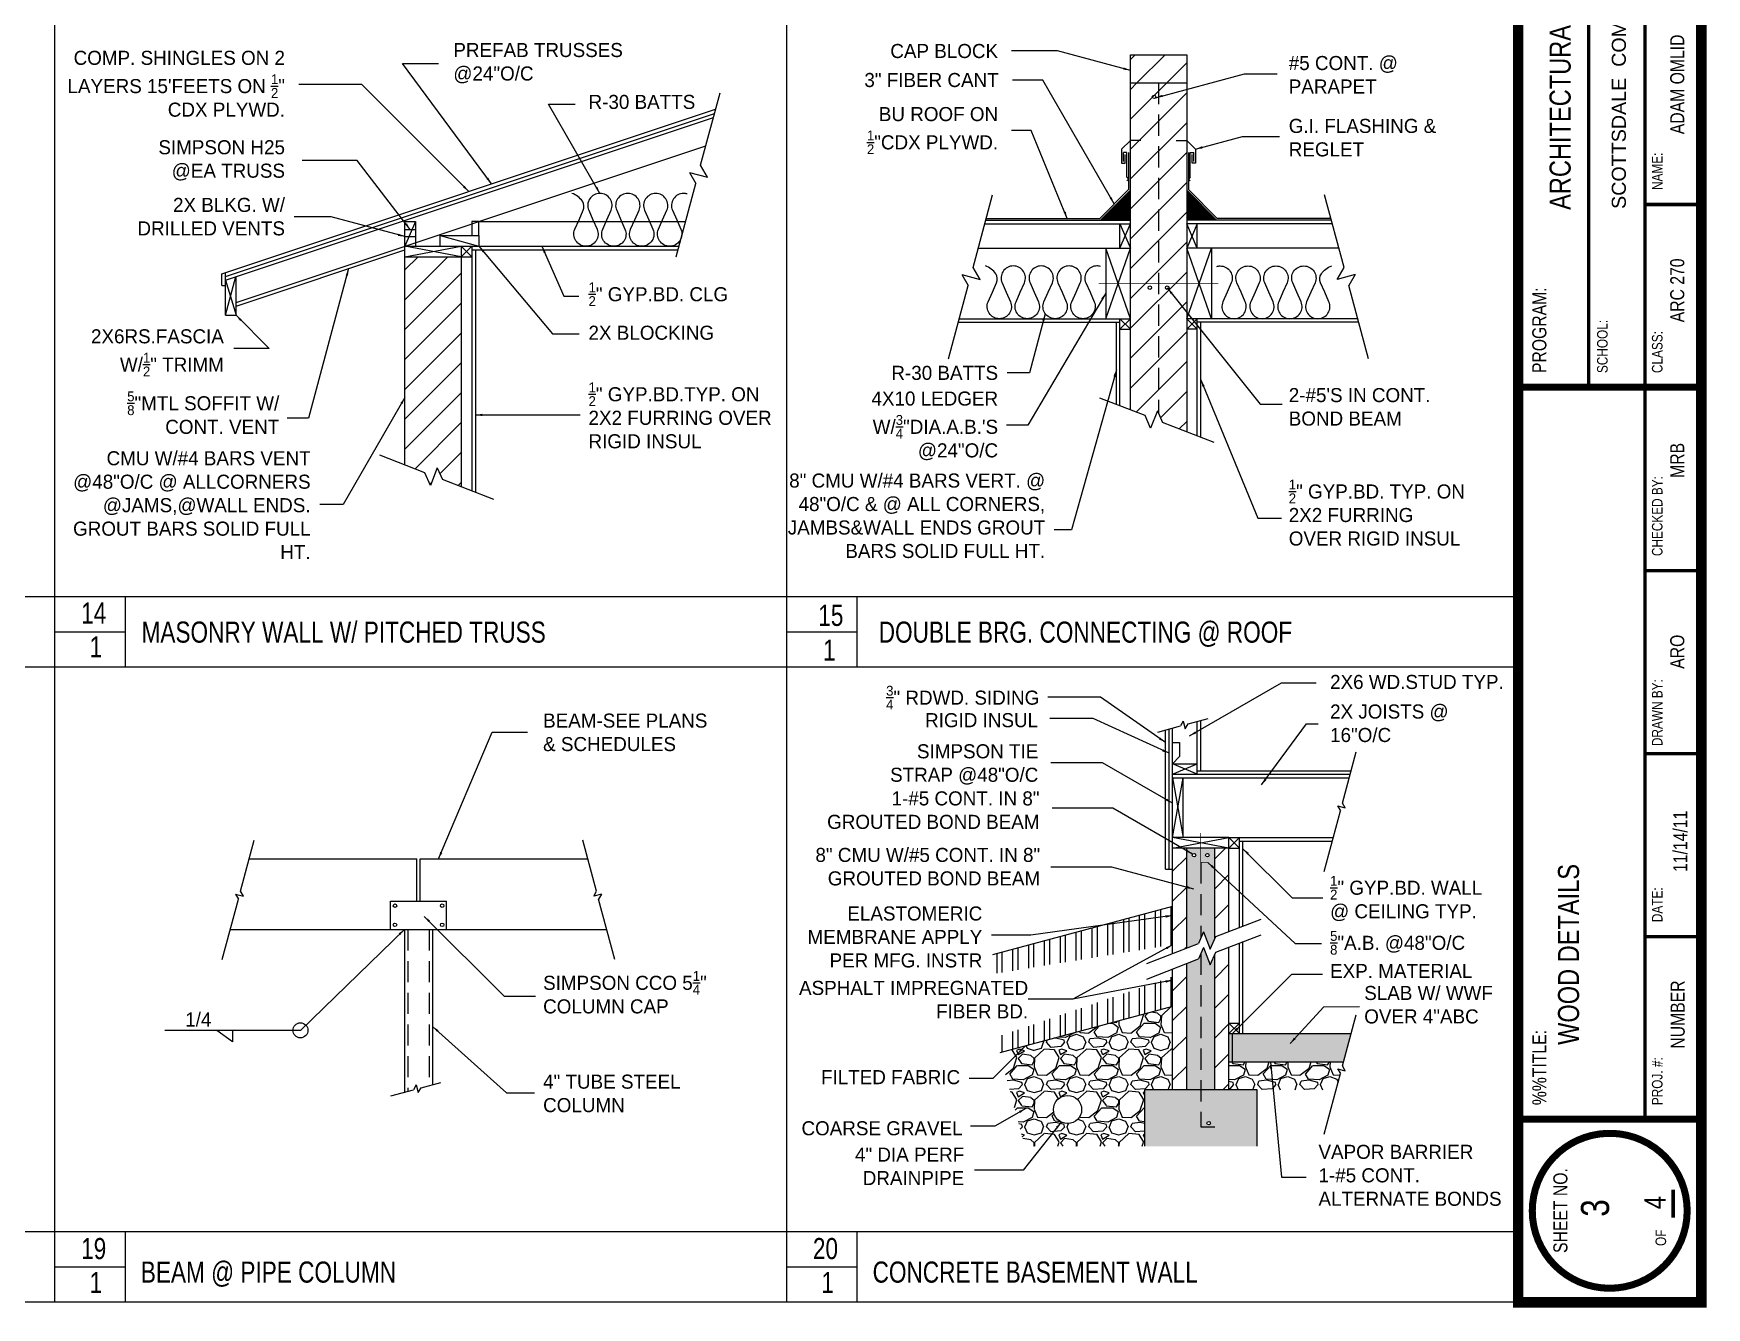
# Model space of a CAD drawing. Header units: inches. Extents: x 188 to 735, y 212 to 574.
# Drawn here: x 497 to 734.7, y 212.4 to 393.4 of the extents above; entities that cross this region are included whole.
import ezdxf

# ---------------------------------------------------------------- set-up
doc = ezdxf.new("R2010")
doc.units = ezdxf.units.IN
doc.header["$LTSCALE"] = 24
doc.header["$MEASUREMENT"] = 0
doc.linetypes.add('HIDDEN2', pattern=[0.1875, 0.125, -0.0625])
for name, color, linetype in [('DIM', 1, 'Continuous'), ('Insul', 5, 'Continuous'), ('Restroom_mtl stalls', 4, 'Continuous'), ('TEXT', 3, 'Continuous'), ('Titleblock', 7, 'Continuous'), ('Wall_int', 2, 'Continuous')]:
    doc.layers.add(name, color=color, linetype=linetype)
doc.styles.add('ARCH16Lg', font='stylu.ttf', dxfattribs={"width": 0.8, "height": 3})
doc.styles.add('DETAIL', font='stylu.ttf', dxfattribs={"height": 2})
doc.styles.add('dim', font='stylu.ttf', dxfattribs={"width": 0.8})
doc.styles.add('title block', font='swissel.ttf', dxfattribs={"width": 0.8})
doc.dimstyles.new('ARCH16', dxfattribs={"dimscale": 16, "dimtxt": 0.09375, "dimasz": 0.0625, "dimexe": 0.0625, "dimexo": 0.0625, "dimgap": 0.03125, "dimtad": 1, "dimdec": 4, "dimzin": 3, "dimdsep": 46, "dimlunit": 4, "dimtxsty": 'dim', "dimblk": 'ARCHTICK', "dimcen": 0.09, "dimdle": 0.0625, "dimclrd": 1, "dimclre": 1, "dimclrt": 3, "dimadec": 0, "dimazin": 0, "dimtfac": 1, "dimtdec": 4, "dimtix": 1, "dimtmove": 2, "dimatfit": 3, "dimfxl": 1, "dimtolj": 1, "dimtzin": 0, "dimarcsym": 0})
pattern_1 = [(45, (880.663, 2.3593), (2.12132, -2.12132), [])]
pattern_2 = [(45, (15.1187, 4.051), (-2.12132, 2.12132), [])]
pattern_3 = [(228.0128, (19.43873, 10.05105), (-47.9999894, -54.00000805), [0.807216, -79.91453]), (184.9697, (18.89873, 9.45105), (72.00000631, 5.99994784), [1.38521, -137.13555]), (132.5104, (17.51873, 9.33105), (59.99994431, -66.00005204), [0.97673, -96.69619]), (267.2737, (15.17873, 7.83105), (5.99997611, 120.00000177), [1.26143, -124.88135]), (292.8337, (15.11873, 6.57105), (-30.00005943, 71.99997847), [1.23693, -122.45624]), (357.2737, (15.59873, 5.43105), (-120.00000177, 5.99997611), [1.26143, -124.88135]), (37.6942, (16.85873, 5.37105), (-78.000044074, -59.99994243), [1.668174, -165.149094]), (72.2553, (18.17873, 6.39105), (42.000064576, 131.99997739), [1.57493, -155.917926]), (121.4296, (18.65873, 7.89105), (-48.0000494, 77.99997022), [1.2657, -125.30444]), (175.2364, (17.99873, 8.97105), (66.00000568, -5.9999492), [1.44499, -70.80458]), (222.3974, (16.55873, 9.09105), (-72.000044106, -65.99995249), [1.86869, -185.00025]), (138.8141, (21.11873, 7.77105), (-42.0000177, 35.9999839), [0.637806, -63.143064]), (171.4692, (20.63873, 8.19105), (77.99998971, -12.00004746), [1.21342, -120.129066]), (225, (19.4387, 8.371), (-7e-16, -6.000002), [0.848526, -7.63675]), (203.1986, (19.0187, 9.09105), (29.9999984, 12.00000795), [0.45695, -45.23769]), (291.8014, (18.5987, 8.911), (-5.9999995, 18.0000016), [0.64622, -31.66477]), (30.9638, (18.8387, 8.3111), (17.9999881, 12.0000149), [1.049574, -33.93614]), (161.5651, (19.7387, 8.851), (12.0000026, -5.9999904), [0.758946, -18.21472]), (16.3895, (15.11873, 8.91105), (60.00001319, 17.99995626), [1.0632, -105.25707]), (70.3462, (16.13873, 9.21105), (-23.99997148, -66.00001281), [0.891966, -88.30445]), (293.1986, (19.7387, 10.05105), (-12.00000795, 29.9999984), [0.91389, -44.78075]), (343.6105, (20.09873, 9.21105), (-60.00001319, 17.99995626), [1.0632, -105.25707]), (339.444, (15.1187, 5.19105), (-30.0000111, 11.999976), [1.02528, -50.238744]), (294.7751, (16.07873, 4.83105), (-29.99995314, 66.00002053), [0.85907, -85.04786]), (66.8014, (19.7987, 4.05105), (12.00000795, 29.9999984), [0.91389, -44.78075]), (17.354, (20.15873, 4.89105), (-78.00001211, -23.99996701), [1.005786, -99.572544]), (69.444, (16.8587, 4.05105), (-11.999976, -30.0000111), [0.51264, -50.751384]), (101.3099, (19.4387, 4.051), (-5.9999858, 24.0000045), [0.30594, -30.288174]), (165.9638, (19.3787, 4.351), (18.0000033, -5.9999883), [1.23693, -23.5017]), (186.009, (18.17873, 4.65105), (59.9999985, 5.9999959), [1.1463, -113.48354]), (303.6901, (18.8387, 7.771), (-6.000008, 11.9999973), [0.86533, -20.767974]), (353.1572, (19.31873, 7.05105), (101.99999619, -12.00004799), [1.510764, -149.56538]), (60.9454, (20.81873, 6.87105), (-24.00000016, -42.0000023), [0.617736, -61.156044]), (90, (21.119, 7.411), (-6, 6), [0.36, -5.64]), (120.2564, (18.05873, 4.83105), (23.99996932, -42.00001474), [0.833544, -82.52112]), (48.0128, (17.63873, 5.55105), (47.9999894, 54.00000805), [1.61443, -79.10731]), (0, (18.719, 6.751), (6, 6), [1.56, -4.44]), (325.3048, (20.27873, 6.75105), (-59.99996555, 42.00005166), [0.948684, -93.919644]), (254.0546, (21.0587, 6.21105), (-5.9999993, -24.0000008), [0.87361, -42.80705]), (207.646, (20.81873, 5.37105), (-113.99997484, -60.00004628), [1.42239, -140.816844]), (175.4261, (19.55873, 4.71105), (-78.00000335, 5.99996881), [1.504794, -148.974444])]

# ---------------------------------------------------------------- blocks, each defined once
blk = doc.blocks.new('title block 3624')
at = {"layer": 'Restroom_mtl stalls', "color": 7, "const_width": 0.0938}
blk.add_lwpolyline([(32.625, 23.25), (34.25, 23.25), (34.25, 0.75), (32.625, 0.75)], close=True, dxfattribs=at)
at = {"layer": 'Restroom_mtl stalls', "color": 7, "const_width": 0.0625}
for points in [[(32.75, 22.438, 1), (34.125, 22.438, 1.001034)], [(32.75, 1.562, 1), (34.125, 1.562, 1.001034)]]:
    blk.add_lwpolyline(points, format="xyb", close=True, dxfattribs=at)
at = {"layer": 'Restroom_mtl stalls', "color": 7}
for points, const_width in [([(32.625, 21.625), (34.25, 21.625)], 0.0625), ([(33.75, 21.625), (33.75, 2.375)], 0.0312), ([(33.75, 20.246), (34.25, 20.246)], 0.0312), ([(33.75, 18.621), (34.25, 18.621)], 0.0312), ([(33.75, 16.996), (34.25, 16.996)], 0.0312), ([(32.625, 15.375), (34.25, 15.375)], 0.0625), ([(33.25, 15.375), (33.25, 8.875)], 0.0312), ([(33.75, 10.496), (34.25, 10.496)], 0.0312), ([(32.625, 8.875), (34.25, 8.875)], 0.0625), ([(33.75, 7.246), (34.25, 7.246)], 0.0312), ([(33.75, 5.621), (34.25, 5.621)], 0.0312), ([(33.75, 3.996), (34.25, 3.996)], 0.0312), ([(32.625, 2.375), (34.25, 2.375)], 0.0625)]:
    blk.add_lwpolyline(points, dxfattribs=dict(at, const_width=const_width))
at = {"layer": 'Restroom_mtl stalls', "const_width": 0.0312}
blk.add_lwpolyline([(34, 1.5), (34, 1.75)], dxfattribs=at)
at = {"layer": 'Restroom_mtl stalls', "style": 'title block', "width": 0.8}
for s, height, p in [('REV. 4', 0.0938, (33.906, 20.371)), ('REV. 3', 0.0938, (33.906, 18.746)), ('REV. 2', 0.0938, (33.906, 17.121)), ('PROJECT:', 0.125, (32.875, 15.5)), ('REV. 1', 0.0938, (33.906, 15.5)), ('NAME:', 0.0938, (33.906, 10.625)), ('PROGRAM:', 0.125, (32.875, 9)), ('SCHOOL:', 0.0938, (33.419, 9)), ('CLASS:', 0.0938, (33.906, 9)), ('CHECKED BY:', 0.09375, (33.906, 7.375)), ('DRAWN BY:', 0.0938, (33.906, 5.688)), ('DATE:', 0.0938, (33.906, 4.125)), ('%%TITLE:', 0.125, (32.875, 2.5)), ('PROJ. #:', 0.0938, (33.906, 2.5)), ('SHEET NO.', 0.125, (33.062, 1.188)), ('OF', 0.0938, (33.938, 1.25))]:
    blk.add_text(s, height=height, rotation=90, dxfattribs=at).set_placement(p)
blk = doc.blocks.new('_ArchTick')
at = {"color": 0, "linetype": 'ByBlock', "const_width": 0.15}
blk.add_lwpolyline([(-0.5, -0.5), (0.5, 0.5)], dxfattribs=at)

msp = doc.modelspace()

# ---------------------------------------------------------------- hatches: boundary and pattern name
h = msp.add_hatch()
h.set_pattern_fill('ANSI31', color=1, scale=24, angle=90, style=0)
h.set_pattern_definition(pattern_1)
h.paths.add_polyline_path([(652.82, 390.38), (660.82, 390.38), (660.82, 386.38), (652.82, 386.38)])
h = msp.add_hatch()
h.set_pattern_fill('ANSI31', color=1, scale=24, angle=90, style=0)
h.set_pattern_definition(pattern_1)
h.paths.add_polyline_path([(652.82, 339.93), (654.9, 339.12), (655.69, 337.31), (656.66, 339.8), (657.39, 338.15), (660.82, 336.82), (660.82, 386.38), (652.82, 386.38)])
h = msp.add_hatch()
h.set_pattern_fill('ANSI31', color=1, angle=90, style=0)
h.set_pattern_definition([(45, (880.66313, 2.35929), (0.088388348, -0.088388348), [])])
h.paths.add_polyline_path([(652.82, 371.12), (652.82, 366.88), (648.57, 366.88)])
h = msp.add_hatch()
h.set_pattern_fill('ANSI31', color=1, angle=90, style=0)
h.set_pattern_definition([(135, (432.96806, 2.35929), (-0.088388348, -0.088388348), [])])
h.paths.add_polyline_path([(660.82, 371.12), (660.82, 366.88), (665.06, 366.88)])
h = msp.add_hatch()
h.set_pattern_fill('ANSI31', color=1, scale=24, style=0)
h.set_pattern_definition([(45, (20.2587, 0), (-2.12132, 2.12132), [])])
h.paths.add_polyline_path([(557.78, 361.68), (549.78, 361.68), (549.78, 332.1), (552.59, 331.01), (553.39, 329.2), (554.36, 331.69), (555.09, 330.04), (557.78, 329)])
h = msp.add_hatch()
h.set_pattern_fill('ANSI31', color=1, scale=24, style=0)
h.set_pattern_definition(pattern_2)
h.paths.add_polyline_path([(658.81, 262.72), (660.81, 263.5), (660.81, 277.67), (658.81, 277.67)])
h.paths.add_polyline_path([(660.81, 261.28), (658.81, 260.5), (658.81, 243.33), (660.81, 243.33)])
h = msp.add_hatch(color=9)
h.paths.add_polyline_path([(661.61, 276.68, -1), (662.11, 276.68, -1)], flags=16)
h.paths.add_polyline_path([(660.81, 263.5), (662.47, 264.14), (662.81, 264.91), (662.81, 277.67), (660.81, 277.67)])
h.paths.add_polyline_path([(662.47, 261.93), (660.81, 261.28), (660.81, 243.33), (662.81, 243.33), (662.81, 262.69)])
h = msp.add_hatch(color=9)
h.paths.add_polyline_path([(663.5, 276.68, -1), (664, 276.68, -1)], flags=16)
h.paths.add_polyline_path([(662.81, 264.91), (663.2, 265.79), (664.17, 263.3), (664.81, 264.75), (664.81, 277.67), (662.81, 277.67)])
h.paths.add_polyline_path([(663.2, 263.58), (662.81, 262.69), (662.81, 243.33), (664.81, 243.33), (664.81, 262.54), (664.17, 261.08)])
h = msp.add_hatch()
h.set_pattern_fill('ANSI31', color=1, scale=24, style=0)
h.set_pattern_definition(pattern_2)
h.paths.add_polyline_path([(664.81, 264.75), (664.96, 265.11), (666.81, 265.83), (666.81, 277.67), (664.81, 277.67)])
h.paths.add_polyline_path([(664.96, 262.9), (664.81, 262.54), (664.81, 243.33), (666.81, 243.33), (666.81, 263.61)])
h = msp.add_hatch()
h.set_pattern_fill('ANSI32', color=1, scale=6, angle=45, style=0)
h.set_pattern_definition([(90, (15.1187, 4.051), (-2.25, 4e-16), []), (90, (15.8687, 4.801), (-2.25, 4e-16), [])])
h.paths.add_polyline_path([(658.81, 259.4), (634.09, 250.91), (634.25, 248.59), (658.81, 255.17)])
h.paths.add_polyline_path([(633.45, 259.83), (658.81, 263.96), (658.81, 269.36), (633.25, 262.51)])
h = msp.add_hatch()
h.set_pattern_fill('GRAVEL', color=1, scale=6, style=0)
h.set_pattern_definition(pattern_3)
edge = h.paths.add_edge_path()
edge.add_arc((643.89, 240.54), 2, 0, 360)
h.paths.add_polyline_path([(658.81, 255.17), (634.25, 248.59), (637.81, 235.33), (654.81, 235.33), (654.81, 243.33), (658.81, 243.33)])
msp.add_hatch(color=9).paths.add_polyline_path([(684.16, 251.33), (667.31, 251.33), (667.31, 247.33), (683.09, 247.33)])
h = msp.add_hatch()
h.set_pattern_fill('GRAVEL', color=1, scale=6, style=0)
h.set_pattern_definition(pattern_3)
h.paths.add_polyline_path([(682.64, 245.64), (682.24, 246.33), (683.34, 246.04), (682.93, 246.74), (683.09, 247.33), (666.81, 247.33), (666.81, 243.33), (670.81, 243.33), (682.02, 243.33)])
h = msp.add_hatch(color=9)
h.paths.add_polyline_path([(654.81, 243.33), (654.81, 235.33), (670.81, 235.33), (670.81, 243.33)])
h.paths.add_polyline_path([(664.19, 238.6, -1), (663.69, 238.6, -1)], flags=16)
at = {"layer": 'TEXT'}
msp.add_hatch(color=8, dxfattribs=at).paths.add_polyline_path([(667.31, 251.33), (666.81, 251.33), (666.81, 247.33), (667.31, 247.33)])

# ---------------------------------------------------------------- linework, layer by layer
for p, q in [((500.02, 573.16), (500.02, 213.16)), ((603.96, 573.16), (603.96, 213.16)), ((707.9, 573.16), (707.9, 213.16)), ((652.82, 339.93), (652.82, 390.38)), ((652.82, 390.38), (660.82, 390.38)), ((660.82, 390.38), (660.82, 336.82)), ((652.82, 386.38), (660.82, 386.38)), ((549.78, 332.1), (549.78, 361.68)), ((549.78, 361.68), (557.78, 361.68)), ((557.78, 361.68), (557.78, 329)), ((188.2, 313.41), (707.9, 313.41)), ((510.02, 313.41), (510.02, 303.41)), ((613.96, 313.41), (613.96, 303.41)), ((500.02, 308.41), (510.02, 308.41)), ((603.96, 308.41), (613.96, 308.41)), ((188.2, 303.41), (707.9, 303.41)), ((666.81, 277.67), (658.81, 277.67)), ((658.81, 262.72), (658.81, 277.67)), ((660.81, 263.5), (660.81, 277.67)), ((664.81, 264.75), (664.81, 277.67)), ((666.81, 265.83), (666.81, 277.67)), ((658.81, 269.36), (633.25, 262.51)), ((664.81, 243.33), (664.81, 262.54)), ((666.81, 243.33), (666.81, 263.61)), ((658.81, 243.33), (658.81, 260.5)), ((660.81, 243.33), (660.81, 261.28)), ((658.81, 255.17), (634.25, 248.59)), ((666.81, 251.33), (684.16, 251.33)), ((667.31, 247.33), (667.31, 251.33)), ((666.81, 247.33), (683.09, 247.33)), ((670.81, 243.33), (654.81, 243.33)), ((654.81, 243.33), (654.81, 235.33)), ((670.81, 235.33), (670.81, 243.33)), ((707.9, 223.16), (188.2, 223.16)), ((510.02, 223.16), (510.02, 213.16)), ((613.96, 223.16), (613.96, 213.16)), ((510.02, 218.16), (500.02, 218.16)), ((613.96, 218.16), (603.96, 218.16)), ((707.9, 213.16), (188.2, 213.16))]:
    msp.add_line(p, q)
at = {"color": 1}
for p, q in [((591.77, 374.68), (594.53, 384.98)), ((523.78, 359.26), (593.9, 382.63)), ((524.28, 358.9), (593.74, 382.05)), ((652.82, 378.22), (651.57, 376.97)), ((654.32, 378.22), (652.82, 378.22)), ((659.32, 378.22), (660.82, 378.22)), ((660.82, 378.22), (662.07, 376.97)), ((651.57, 376.97), (651.57, 374.97)), ((651.82, 375.22), (651.82, 376.47)), ((652.32, 376.47), (651.82, 376.47)), ((652.07, 374.97), (652.07, 376.22)), ((652.32, 372.97), (652.32, 376.47)), ((652.57, 376.47), (652.57, 371.22)), ((661.07, 376.47), (661.07, 371.22)), ((661.32, 372.97), (661.32, 376.47)), ((661.32, 376.47), (661.82, 376.47)), ((661.57, 374.97), (661.57, 376.22)), ((661.82, 375.22), (661.82, 376.47)), ((662.07, 376.97), (662.07, 374.97)), ((590.18, 373.66), (592.76, 372.97)), ((590.18, 373.66), (591.08, 372.1)), ((592.76, 372.97), (591.77, 374.68)), ((651.57, 374.97), (652.07, 374.97)), ((662.07, 374.97), (661.57, 374.97)), ((588.28, 361.68), (591.08, 372.1)), ((652.57, 371.22), (648.47, 367.13)), ((652.82, 371.12), (648.57, 366.88)), ((652.32, 372.97), (652.57, 372.72)), ((652.57, 372.72), (652.32, 372.47)), ((660.82, 371.12), (665.06, 366.88)), ((661.32, 372.97), (661.07, 372.72)), ((661.07, 372.72), (661.32, 372.47)), ((661.07, 371.22), (665.16, 367.13)), ((630.47, 360.17), (633.23, 370.47)), ((683.16, 360.17), (680.41, 370.47)), ((551.28, 366.68), (549.78, 363.18)), ((560.28, 366.68), (559.28, 366.68)), ((559.28, 366.68), (559.28, 364.68)), ((560.28, 364.68), (560.28, 366.68)), ((632.33, 367.13), (648.47, 367.13)), ((651.32, 366.38), (652.82, 362.88)), ((651.32, 362.88), (652.82, 366.38)), ((662.32, 366.38), (660.82, 362.88)), ((662.32, 362.88), (660.82, 366.38)), ((681.3, 367.13), (665.16, 367.13)), ((549.78, 365.54), (551.28, 365.54)), ((549.78, 364.54), (551.28, 364.54)), ((554.78, 364.68), (560.28, 363.18)), ((525.78, 354.66), (549.78, 362.66)), ((549.78, 361.68), (557.78, 363.18)), ((557.78, 361.68), (549.78, 363.18)), ((557.78, 361.68), (559.28, 363.18)), ((559.28, 361.68), (557.78, 363.18)), ((559.28, 362.68), (588.55, 362.68)), ((559.78, 362.68), (559.78, 328.22)), ((652.82, 352.88), (649.32, 362.88)), ((649.32, 352.88), (652.82, 362.88)), ((660.82, 352.88), (664.32, 362.88)), ((664.32, 352.88), (660.82, 362.88)), ((524.28, 353.37), (525.75, 358.86)), ((628.87, 359.15), (631.46, 358.46)), ((628.87, 359.15), (629.77, 357.59)), ((631.46, 358.46), (630.47, 360.17)), ((682.17, 358.46), (683.16, 360.17)), ((684.76, 359.15), (682.17, 358.46)), ((684.76, 359.15), (683.86, 357.59)), ((524.28, 358.37), (525.78, 353.37)), ((626.98, 347.17), (629.77, 357.59)), ((686.65, 347.17), (683.86, 357.59)), ((651.32, 352.88), (652.82, 351.38)), ((651.32, 351.38), (652.82, 352.88)), ((662.32, 352.88), (660.82, 351.38)), ((662.32, 351.38), (660.82, 352.88)), ((654.9, 339.12), (648.49, 341.61)), ((655.69, 337.31), (654.9, 339.12)), ((656.66, 339.8), (655.69, 337.31)), ((656.66, 339.8), (657.39, 338.15)), ((664.72, 335.3), (657.39, 338.15)), ((552.59, 331.01), (546.19, 333.5)), ((553.39, 329.2), (552.59, 331.01)), ((554.36, 331.69), (553.39, 329.2)), ((554.36, 331.69), (555.09, 330.04)), ((562.42, 327.2), (555.09, 330.04)), ((656.7, 294.17), (659.91, 295.03)), ((660.31, 295.72), (659.91, 295.03)), ((660.31, 295.72), (660.61, 294.62)), ((660.61, 294.62), (661.01, 295.32)), ((661.01, 295.32), (663.84, 296.08)), ((662.81, 288.67), (662.81, 295.8)), ((657.81, 274.67), (657.81, 294.46)), ((658.31, 274.67), (658.31, 294.6)), ((658.81, 292.67), (659.81, 292.67)), ((659.81, 292.67), (659.81, 290.67)), ((659.81, 290.67), (658.81, 289.67)), ((682.93, 284.08), (684.88, 291.33)), ((658.81, 288.17), (662.31, 289.67)), ((662.31, 288.17), (658.81, 289.67)), ((658.81, 279.17), (660.31, 287.67)), ((658.81, 287.67), (660.31, 279.17)), ((662.31, 288.67), (684.16, 288.67)), ((662.31, 288.17), (684.03, 288.17)), ((680.33, 274.37), (682.64, 282.98)), ((682.24, 283.67), (683.34, 283.38)), ((682.24, 283.67), (682.64, 282.98)), ((683.34, 283.38), (682.93, 284.08)), ((526.42, 271.54), (528.36, 278.79)), ((576.99, 271.54), (575.04, 278.79)), ((658.81, 277.67), (666.81, 279.17)), ((666.81, 277.67), (658.81, 279.17)), ((666.81, 277.67), (668.31, 279.17)), ((666.81, 279.17), (668.31, 277.67)), ((668.31, 278.67), (681.49, 278.67)), ((668.81, 266.6), (668.81, 278.67)), ((657.81, 274.67), (658.81, 274.67)), ((525.72, 271.13), (526.82, 270.84)), ((525.72, 271.13), (526.12, 270.44)), ((526.82, 270.84), (526.42, 271.54)), ((576.59, 270.84), (576.99, 271.54)), ((577.68, 271.13), (576.59, 270.84)), ((577.68, 271.13), (577.28, 270.44)), ((523.82, 261.83), (526.12, 270.44)), ((579.59, 261.83), (577.28, 270.44)), ((664.96, 265.11), (671.37, 267.6)), ((655.14, 261.3), (662.47, 264.14)), ((663.2, 265.79), (662.47, 264.14)), ((663.2, 265.79), (664.17, 263.3)), ((664.17, 263.3), (664.96, 265.11)), ((664.96, 262.9), (671.37, 265.38)), ((668.81, 251.33), (668.81, 264.39)), ((655.14, 259.08), (662.47, 261.93)), ((663.2, 263.58), (662.47, 261.93)), ((663.2, 263.58), (664.17, 261.08)), ((664.17, 261.08), (664.96, 262.9)), ((666.81, 252.83), (668.31, 251.33)), ((666.81, 251.33), (668.31, 252.83)), ((682.93, 246.74), (684.88, 253.99)), ((525.29, 250.16), (523.06, 251.79)), ((525.29, 251.79), (525.29, 250.16)), ((680.33, 237.02), (682.64, 245.64)), ((682.24, 246.33), (683.34, 246.04)), ((682.24, 246.33), (682.64, 245.64)), ((683.34, 246.04), (682.93, 246.74)), ((547.75, 242.49), (550.97, 243.35)), ((551.37, 244.04), (550.97, 243.35)), ((551.37, 244.04), (551.66, 242.94)), ((551.66, 242.94), (552.07, 243.64)), ((552.07, 243.64), (554.89, 244.4))]:
    msp.add_line(p, q, dxfattribs=at)
at = {"color": 1, "linetype": 'HIDDEN2'}
for p, q in [((656.82, 386.38), (656.82, 339.46)), ((662.81, 275.65), (662.81, 264.91)), ((550.2, 266.13), (550.2, 243.14)), ((553.2, 266.13), (553.2, 243.95)), ((662.81, 262.69), (662.81, 238.08)), ((662.81, 238.08), (664.81, 238.08))]:
    msp.add_line(p, q, dxfattribs=at)
at = {"color": 6}
for p, q in [((524.28, 358.37), (593.59, 381.48)), ((525.78, 355.18), (592.5, 377.42)), ((549.78, 363.18), (549.78, 366.68)), ((549.78, 366.68), (551.28, 366.68)), ((551.28, 366.68), (551.28, 363.18)), ((560.28, 366.68), (589.63, 366.68)), ((632.13, 366.38), (652.82, 366.38)), ((632.26, 366.88), (652.82, 366.88)), ((651.32, 362.88), (651.32, 366.38)), ((681.37, 366.88), (660.82, 366.88)), ((681.5, 366.38), (660.82, 366.38)), ((662.32, 362.88), (662.32, 366.38)), ((554.78, 363.18), (554.78, 364.68)), ((554.78, 364.68), (560.28, 364.68)), ((560.28, 364.68), (560.28, 363.18)), ((549.78, 363.18), (588.69, 363.18)), ((549.78, 361.68), (549.78, 363.18)), ((557.78, 363.18), (557.78, 361.68)), ((557.78, 361.68), (559.28, 361.68)), ((559.28, 363.18), (559.28, 328.41)), ((631.19, 362.88), (652.82, 362.88)), ((649.32, 362.88), (649.32, 352.88)), ((682.44, 362.88), (660.82, 362.88)), ((664.32, 362.88), (664.32, 352.88)), ((523.78, 357.59), (523.78, 359.26)), ((524.28, 353.37), (524.28, 359.43)), ((525.78, 353.37), (525.78, 358.87)), ((523.78, 357.59), (524.28, 357.59)), ((524.28, 353.37), (525.78, 353.37)), ((628.38, 352.38), (651.32, 352.38)), ((628.51, 352.88), (652.82, 352.88)), ((650.82, 340.71), (650.82, 352.38)), ((651.32, 340.51), (651.32, 352.88)), ((685.12, 352.88), (660.82, 352.88)), ((662.32, 336.24), (662.32, 352.88)), ((685.25, 352.38), (662.32, 352.38)), ((662.82, 336.04), (662.82, 352.38)), ((651.32, 351.38), (652.82, 351.38)), ((662.32, 351.38), (660.82, 351.38)), ((658.81, 277.67), (658.81, 294.73)), ((662.31, 288.17), (662.31, 295.67)), ((658.81, 289.67), (662.31, 289.67)), ((658.81, 288.17), (662.31, 288.17)), ((658.81, 287.67), (683.9, 287.67)), ((660.31, 279.17), (660.31, 287.67)), ((666.81, 279.17), (658.81, 279.17)), ((666.81, 279.17), (681.62, 279.17)), ((666.81, 277.67), (666.81, 279.17)), ((668.31, 266.41), (668.31, 279.17)), ((527.65, 276.13), (551.45, 276.13)), ((551.45, 270.13), (551.45, 276.13)), ((551.95, 270.13), (551.95, 276.13)), ((551.95, 276.13), (575.76, 276.13)), ((666.81, 277.67), (668.31, 277.67)), ((547.7, 270.13), (555.7, 270.13)), ((547.7, 266.13), (547.7, 270.13)), ((555.7, 266.13), (555.7, 270.13)), ((524.97, 266.13), (578.44, 266.13)), ((549.7, 266.13), (549.7, 243.01)), ((553.7, 266.13), (553.7, 244.08)), ((668.31, 251.33), (668.31, 264.19)), ((666.81, 252.83), (668.31, 252.83))]:
    msp.add_line(p, q, dxfattribs=at)
at = {"const_width": 0.1}
for points in [[(648.32, 357.88), (656.32, 357.88), (665.32, 357.88)], [(662.81, 279.83), (662.81, 275.65), (663.81, 275.65)]]:
    msp.add_lwpolyline(points, dxfattribs=at)
for centre, radius in [((656.18, 384.4), 0.25), ((655.58, 357.28), 0.25), ((658.05, 357.28), 0.25), ((661.86, 276.68), 0.25), ((663.75, 276.68), 0.25), ((548.35, 269.5), 0.25), ((555.06, 269.5), 0.25), ((548.35, 266.77), 0.25), ((555.06, 266.77), 0.25), ((643.89, 240.54), 2), ((663.94, 238.6), 0.25)]:
    msp.add_circle(centre, radius)
at = {"color": 1}
msp.add_circle((534.93, 251.79), 1.07, dxfattribs=at)
at = {"layer": 'Insul', "color": 1, "ltscale": 0.125}
for points in [[(589.85, 370.61, 0.072325), (589.36, 370.68, 0.251896), (587.91, 369.9, 0.254956), (587.77, 368.28), (588.37, 366.93), (588.96, 365.58, -0.254956), (588.82, 363.96, -0.251896), (587.38, 363.18, -0.251896), (585.93, 363.96, -0.254956), (585.79, 365.58), (586.38, 366.93), (586.98, 368.28, 0.254956), (586.84, 369.9, 0.251896), (585.39, 370.68, 0.251896), (583.95, 369.9, 0.254956), (583.81, 368.28), (584.4, 366.93), (585, 365.58, -0.254956), (584.86, 363.96, -0.251896), (583.41, 363.18, -0.251896), (581.96, 363.96, -0.254956), (581.83, 365.58), (582.42, 366.93), (583.02, 368.28, 0.254956), (582.88, 369.9, 0.251896), (581.43, 370.68, 0.251896), (579.98, 369.9, 0.254956), (579.85, 368.28), (580.44, 366.93), (581.03, 365.58, -0.254956), (580.9, 363.96, -0.251896), (579.45, 363.18, -0.251896), (578, 363.96, -0.254956), (577.86, 365.58), (578.46, 366.93), (579.05, 368.28, 0.254956), (578.92, 369.9, 0.251896), (577.47, 370.68, 0.251896), (576.02, 369.9, 0.254956), (575.88, 368.28), (576.48, 366.93), (577.07, 365.58, -0.254956), (576.93, 363.96, -0.251896), (575.49, 363.18, -0.251896), (574.04, 363.96, -0.254956), (573.9, 365.58), (574.5, 366.93), (575.09, 368.28, 0.254956), (574.98, 369.56, 0.169886), (573.5, 370.68)], [(648.56, 360.31, 0.072325), (648.07, 360.38, 0.251896), (646.62, 359.6, 0.254956), (646.48, 357.98), (647.08, 356.63), (647.67, 355.28, -0.254956), (647.54, 353.66, -0.251896), (646.09, 352.88, -0.251896), (644.64, 353.66, -0.254956), (644.5, 355.28), (645.1, 356.63), (645.69, 357.98, 0.254956), (645.56, 359.6, 0.251896), (644.11, 360.38, 0.251896), (642.66, 359.6, 0.254956), (642.52, 357.98), (643.12, 356.63), (643.71, 355.28, -0.254956), (643.57, 353.66, -0.251896), (642.13, 352.88, -0.251896), (640.68, 353.66, -0.254956), (640.54, 355.28), (641.13, 356.63), (641.73, 357.98, 0.254956), (641.59, 359.6, 0.251896), (640.14, 360.38, 0.251896), (638.7, 359.6, 0.254956), (638.56, 357.98), (639.15, 356.63), (639.75, 355.28, -0.254956), (639.61, 353.66, -0.251896), (638.16, 352.88, -0.251896), (636.71, 353.66, -0.254956), (636.58, 355.28), (637.17, 356.63), (637.77, 357.98, 0.254956), (637.63, 359.6, 0.251896), (636.18, 360.38, 0.251896), (634.73, 359.6, 0.254956), (634.6, 357.98), (635.19, 356.63), (635.78, 355.28, -0.254956), (635.65, 353.66, -0.251896), (634.2, 352.88, -0.251896), (632.75, 353.66, -0.254956), (632.61, 355.28), (633.21, 356.63), (633.8, 357.98, 0.254956), (633.69, 359.25, 0.169886), (632.22, 360.38)], [(665.07, 360.31, -0.072325), (665.56, 360.38, -0.251896), (667.01, 359.6, -0.254956), (667.15, 357.98), (666.55, 356.63), (665.96, 355.28, 0.254956), (666.09, 353.66, 0.251896), (667.54, 352.88, 0.251896), (668.99, 353.66, 0.254956), (669.13, 355.28), (668.53, 356.63), (667.94, 357.98, -0.254956), (668.08, 359.6, -0.251896), (669.52, 360.38, -0.251896), (670.97, 359.6, -0.254956), (671.11, 357.98), (670.52, 356.63), (669.92, 355.28, 0.254956), (670.06, 353.66, 0.251896), (671.51, 352.88, 0.251896), (672.95, 353.66, 0.254956), (673.09, 355.28), (672.5, 356.63), (671.9, 357.98, -0.254956), (672.04, 359.6, -0.251896), (673.49, 360.38, -0.251896), (674.94, 359.6, -0.254956), (675.07, 357.98), (674.48, 356.63), (673.88, 355.28, 0.254956), (674.02, 353.66, 0.251896), (675.47, 352.88, 0.251896), (676.92, 353.66, 0.254956), (677.05, 355.28), (676.46, 356.63), (675.87, 357.98, -0.254956), (676, 359.6, -0.251896), (677.45, 360.38, -0.251896), (678.9, 359.6, -0.254956), (679.04, 357.98), (678.44, 356.63), (677.85, 355.28, 0.254956), (677.98, 353.66, 0.251896), (679.43, 352.88, 0.251896), (680.88, 353.66, 0.254956), (681.02, 355.28), (680.42, 356.63), (679.83, 357.98, -0.254956), (679.94, 359.25, -0.169886), (681.41, 360.38)]]:
    msp.add_lwpolyline(points, format="xyb", dxfattribs=at)

# ---------------------------------------------------------------- block references
at = {"layer": 'Wall_int', "xscale": 16, "yscale": 16, "zscale": 16}
msp.add_blockref('title block 3624', (185.9, 201.16), dxfattribs=at)

# ---------------------------------------------------------------- texts
at = {"layer": 'DIM', "color": 3, "char_height": 1.5, "style": 'dim'}
for insert, attachment_point in [((572.62, 382.97), 1), ((527.72, 380.09), 9), ((539.36, 373.36), 9), ((572.97, 372.97), 1), ((681.57, 372.04), 1), ((629.23, 366.7), 9), ((537.44, 365.06), 9), ((681.43, 363.71), 1), ((573.38, 362.48), 1), ((681.91, 358.71), 1), ((537.42, 356.27), 9), ((573.17, 354.41), 1), ((627.7, 354.87), 9), ((681.65, 355.24), 1), ((532.97, 350.95), 9), ((533.45, 350.72), 9), ((525.1, 347.38), 9), ((689.98, 331.7), 1), ((575.29, 329.47), 1), ((578.16, 329.47), 1), ((577.72, 320.39), 1)]:
    msp.add_mtext('\\A1;', dxfattribs=dict(at, insert=insert, attachment_point=attachment_point))
at = {"layer": 'DIM', "color": 3, "char_height": 1.5, "width": 1.5446, "style": 'dim'}
for insert, attachment_point in [((566.14, 284.08), 1), ((557.95, 282.53), 9)]:
    msp.add_mtext('\\A1;', dxfattribs=dict(at, insert=insert, attachment_point=attachment_point))
at = {"layer": 'TEXT', "char_height": 2, "attachment_point": 1, "style": 'DETAIL'}
for s, width, insert in [('\\A1;\\pxqr;COMP. SHINGLES ON 2 LAYERS 15\'FEETS ON {\\H0.7x;\\S1/2;}" CDX PLYWD.', 31.2143, (501.52, 390.94)), ('PREFAB TRUSSES @24"O/C', 26.5618, (556.65, 392.05)), ('\\pxqr;CAP BLOCK', 19.3446, (614.68, 391.91)), ('#5 CONT. @ PARAPET', 22.6291, (675.31, 390.2)), ('\\pxqr;3" FIBER CANT', 21.0996, (613.01, 387.79)), ('R-30 BATTS', 22.6291, (575.85, 384.68)), ('\\A1;\\pxqr;BU ROOF ON {\\H0.7x;\\S1/2;}"CDX PLYWD.', 19.3446, (614.68, 382.95)), ('G.I. FLASHING & REGLET', 22.6291, (675.31, 381.27)), ('\\pxqr;SIMPSON H25 @EA TRUSS', 24.8748, (507.86, 378.24)), ('\\pxqr;2X BLKG. W/ DRILLED VENTS', 24.8749, (507.86, 370.05)), ('\\A1;{\\H0.7x;\\S1/2;}" GYP.BD. CLG', 22.6291, (575.85, 358.04)), ('2X BLOCKING', 22.6291, (575.85, 351.89)), ('\\A1;\\pxqr;2X6RS.FASCIA W/{\\H0.7x;\\S1/2;}" TRIMM', 19.3446, (504.71, 351.38)), ('\\pxqr;R-30 BATTS', 19.3446, (614.68, 346.19)), ('\\A1;\\pxqr;{\\H0.7x;\\S5/8;}"MTL SOFFIT W/ CONT. VENT', 21.683, (510.24, 342.55)), ('\\A1;{\\H0.7x;\\S1/2;}" GYP.BD.TYP. ON 2X2 FURRING OVER RIGID INSUL', 26.4997, (575.85, 343.83)), ('\\A1;\\pxqr;4X10 LEDGER W/{\\H0.7x;\\S3/4;}"DIA.A.B.\'S @24"O/C', 19.3446, (614.68, 342.54)), ("2-#5'S IN CONT. BOND BEAM", 22.6291, (675.31, 343.03)), ('\\pxqr;CMU W/#4 BARS VENT @48"O/C @ ALLCORNERS @JAMS,@WALL ENDS. GROUT BARS SOLID FULL HT.', 36.3512, (500.02, 334.06)), ('\\pxqr;8" CMU W/#4 BARS VERT. @ 48"O/C & @ ALL CORNERS, JAMBS&WALL ENDS GROUT BARS SOLID FULL HT.', 36.7526, (603.96, 330.89)), ('\\A1;{\\H0.7x;\\S1/2;}" GYP.BD. TYP. ON 2X2 FURRING OVER RIGID INSUL', 25.565, (675.31, 330.02)), ('2X6 WD.STUD TYP.', 26.0638, (681.18, 302.28)), ('\\A1;\\pxqr;{\\H0.7x;\\S3/4;}" RDWD. SIDING', 25.5041, (614.37, 300.73)), ('2X JOISTS @ 16"O/C', 24.4785, (681.18, 298.08)), ('\\A1;BEAM-SEE PLANS & SCHEDULES', 25.0568, (569.4, 296.79)), ('\\pxqr;RIGID INSUL', 25.3348, (614.37, 296.85)), ('\\pxqr;SIMPSON TIE STRAP @48"O/C', 25.3703, (614.37, 292.43)), ('\\pxqr;1-#5 CONT. IN 8" GROUTED BOND BEAM', 32.0654, (607.84, 285.74)), ('\\pxqr;8" CMU W/#5 CONT. IN 8" GROUTED BOND BEAM', 34.8774, (605.12, 277.71)), ('\\A1;{\\H0.7x;\\S1/2;}" GYP.BD. WALL @ CEILING TYP.', 22.6291, (681.18, 273.73)), ('\\pxqr;ELASTOMERIC MEMBRANE APPLY PER MFG. INSTR', 26.6597, (605.12, 269.39)), ('\\A1;{\\H0.7x;\\S5/8;}"A.B. @48"O/C', 22.6291, (681.18, 265.9)), ('\\A1;SIMPSON CCO 5{\\H0.7x;\\S1/4;}" COLUMN CAP', 25.7504, (569.4, 260.22)), ('EXP. MATERIAL', 22.6291, (681.18, 261.22)), ('\\pxqr;ASPHALT IMPREGNATED FIBER BD.', 33.1767, (605.12, 258.82)), ('SLAB W/ WWF OVER 4"ABC', 22.6291, (686.03, 258.1)), ('\\pxqr;1/4', 19.3446, (502.94, 254.33)), ('\\A1;4" TUBE STEEL COLUMN', 22.6291, (569.4, 245.5)), ('\\pxqr;FILTED FABRIC', 19.3446, (609.29, 246.14)), ('\\pxqr;COARSE GRAVEL', 23.8667, (605.12, 238.88)), ('VAPOR BARRIER 1-#5 CONT. ALTERNATE BONDS', 26.0407, (679.53, 235.53)), ('\\pxqr;4" DIA PERF DRAINPIPE', 19.3446, (609.87, 235.14))]:
    msp.add_mtext_dynamic_manual_height_columns(s, width=width, gutter_width=10, heights=[0], dxfattribs=dict(at, insert=insert))
at = {"layer": 'TEXT', "char_height": 3, "attachment_point": 1, "style": 'ARCH16Lg'}
for s, insert, width in [('14', (503.78, 312.58), 5.3292), ('15', (608.48, 312.24), 5.3292), ('MASONRY WALL W/ PITCHED TRUSS', (512.36, 309.86), 115.1454), ('DOUBLE BRG. CONNECTING @ ROOF', (617.07, 309.86), 115.1454), ('1', (504.98, 307.76), 14.7496), ('1', (609.17, 307.31), 14.7496), ('19', (503.78, 222.29), 5.3292), ('20', (607.72, 222.29), 5.3292), ('BEAM @ PIPE COLUMN', (512.26, 218.95), 115.1454), ('CONCRETE BASEMENT WALL', (616.2, 218.95), 115.1454), ('1', (504.98, 217.46), 14.7496), ('1', (608.92, 217.46), 14.7496)]:
    msp.add_mtext(s, dxfattribs=dict(at, insert=insert, width=width))
at = {"layer": 'Titleblock', "style": 'title block', "width": 0.8}
for s, height, p in [('ARCHITECTURAL TECHNOLOGY ', 3, (715.35, 368.34)), ('ADAM OMLID', 2, (731.49, 379.09)), ('ARC 270', 2, (731.49, 352.37)), ('MRB', 2, (731.49, 330.27)), ('ARO', 2, (731.49, 303.15)), ('11/14/11', 2, (731.92, 274.29)), ('WOOD DETAILS', 3, (716.55, 249.72)), ('NUMBER', 2, (731.55, 249.19)), ('4', 3, (728.83, 226.38)), ('3', 4, (720.81, 225.31))]:
    msp.add_text(s, height=height, rotation=90, dxfattribs=at).set_placement(p)
at = {"layer": 'Titleblock', "style": 'title block'}
msp.add_text('SCOTTSDALE  COMMUNITY COLLEGE', height=2, rotation=90, dxfattribs=at).set_placement((723.19, 368.48))

# ---------------------------------------------------------------- leaders
at = {"layer": 'TEXT'}
for points in [[(652.82, 388.16), (642.47, 390.93), (635.93, 390.93)], [(562.08, 372.03), (549.45, 389.15), (554.53, 389.15)], [(656.4, 384.28), (669, 387.66), (673.67, 387.66)], [(558.84, 370.95), (543.63, 386.15), (534.72, 386.15)], [(650.52, 369.18), (640.37, 386.75), (636.06, 386.75)], [(577.47, 370.68), (570.15, 383.36), (573.94, 383.36)], [(643.85, 367.13), (638.74, 379.61), (635.93, 379.61)], [(662.07, 376.97), (668.74, 378.76), (674, 378.76)], [(550.53, 365.54), (543, 375.36), (535.19, 375.36)], [(549.78, 364.54), (539.29, 367.35), (534.03, 367.35)], [(560.28, 363.18), (570.73, 350.72), (574.54, 350.72)], [(569.23, 363.18), (572.33, 356.09), (574.49, 356.09)], [(541.78, 359.99), (536.08, 338.75), (533.03, 338.75)], [(649.32, 356.53), (638.24, 337.75), (635.22, 337.75)], [(658.05, 357.28), (671.24, 340.72), (674.35, 340.72)], [(525.78, 353.37), (530.51, 348.65), (525.46, 348.65)], [(640.72, 353.59), (638.47, 345.2), (635.29, 345.2)], [(650.82, 345.62), (644.46, 322.9), (642, 322.9)], [(662.82, 344.21), (670.91, 324.55), (674.3, 324.55)], [(549.78, 341.7), (541, 326.48), (537.68, 326.48)], [(559.78, 339.21), (574.65, 339.21)], [(661.22, 293.61), (674.29, 301.16), (679.21, 301.16)], [(657.81, 292.67), (648.55, 299.12), (641.07, 299.12)], [(658.31, 291.15), (647.53, 296.08), (641.37, 296.08)], [(671.42, 286.65), (677.82, 295.32), (679.47, 295.32)], [(554.54, 276.13), (562.17, 294.14), (567.2, 294.14)], [(658.81, 284.06), (648.86, 289.8), (641.53, 289.8)], [(661.65, 276.82), (650.33, 283.36), (641.69, 283.36)], [(668.81, 277.59), (675.78, 270.61), (680.16, 270.61)], [(661.84, 271.86), (650.18, 274.98), (641.5, 274.98)], [(663.81, 275.65), (676.22, 264.12), (679.96, 264.12)], [(552.52, 267.98), (563.85, 256.65), (568.3, 256.65)], [(658.81, 268.09), (638.69, 265.29), (633.08, 265.29)], [(549.7, 266.13), (534.93, 251.79), (515.65, 251.79)], [(658.81, 263.93), (644.66, 256.23), (638.29, 256.23)], [(667.31, 251.33), (675.74, 259.76), (680.08, 259.76)], [(658.81, 258.9), (644.66, 256.23)], [(675.49, 249.9), (680.29, 255.15), (685.35, 255.16)], [(553.7, 252.35), (564.19, 242.93), (568.19, 242.93)], [(637.86, 249.56), (633.27, 244.96), (629.91, 244.96)], [(672.7, 247.33), (674.3, 230.94), (677.79, 230.94)], [(637.95, 240.69), (633.55, 238.16), (630.11, 238.16)], [(642.99, 238.75), (637.59, 231.95), (630.66, 231.95)]]:
    msp.add_leader(points, dimstyle='ARCH16', override={"dimgap": 0.03125, "dimtad": 0}, dxfattribs=at)

doc.saveas('drawing.dxf')
